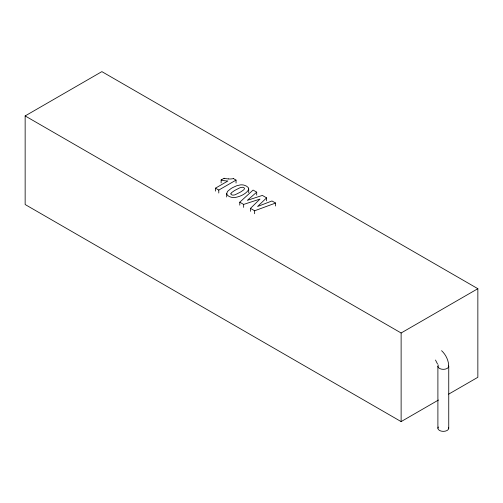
<?xml version="1.0" encoding="UTF-8"?>
<svg xmlns="http://www.w3.org/2000/svg" width="503" height="503" viewBox="0 0 503 503"><rect width="100%" height="100%" fill="white"/><g stroke="black" fill="none" stroke-linecap="round" stroke-linejoin="round"><path stroke-width="0.75" d="M248.702 188.983L248.689 189.21A7.426 4.288 0 0 1 248.482 190.002C245.489 194.271 240.107 196.585 235.096 197.497A6.96 4.018 0 0 1 233.826 197.566A6.294 3.634 0 0 1 231.242 197.239L229.55 196.623A9.526 5.495 0 0 1 228.601 196.095L227.608 195.315A6.784 3.917 0 0 1 226.74 193.774L227.431 191.461L230.915 188.631A40.033 23.113 0 0 1 232.688 187.588L236.687 185.758L240.308 184.915A6.973 4.024 0 0 1 241.572 184.846A6.294 3.634 0 0 1 244.156 185.173L246.489 186.129L248.149 187.481A6.306 3.64 0 0 1 248.689 188.763L248.702 192.674M250.481 211.323L250.481 208.368L260.013 199.062L243.647 204.425L239.78 202.193L253.097 190.065L256.706 192.152L256.706 195.107M256.706 192.152L247.331 200.351L262.371 195.422L266.584 197.855L257.58 206.494L271.972 200.967L275.587 203.049L275.587 206.004M438.465 400.03L401.124 421.596L25.15 204.526L25.15 115.929L101.876 71.627L477.85 288.697L477.85 377.294L448.651 394.151M221.125 182.929L221.125 179.98L224.112 178.257M215.479 191.115L215.479 188.16L227.884 180.998A16.259 9.387 0 0 1 221.131 179.973M215.479 188.16L218.786 190.065L236.045 180.099L236.045 183.054M25.15 115.929L401.124 332.992L477.85 288.697M250.481 208.368L254.65 210.776L275.587 203.049M233.367 178.552L236.045 180.099M441.584 350.673C445.57 354.395 448.186 359.582 448.695 365.015M435.497 360.029L437.585 364.153M448.745 366.215L448.745 428.235M437.899 366.215L437.899 428.235M401.124 332.992L401.124 421.596M266.584 197.855L266.584 200.81M254.65 210.776L254.65 213.731M243.647 204.425L243.647 207.374M239.78 202.193L239.78 205.142M226.696 193.297L226.696 196.987M218.786 190.065L218.786 193.02M228.532 178.911A14.078 8.123 0 0 1 224.087 178.288M233.392 178.584A8.809 5.087 0 0 1 228.532 178.923M448.494 365.266A5.426 3.131 0 0 1 443.049 369.347A5.426 3.131 0 0 1 438.346 364.977M448.494 427.286A5.426 3.131 0 0 1 443.049 431.367A5.426 3.131 0 0 1 438.346 426.997M230.89 193.787L230.89 193.913A2.364 1.364 0 0 0 233.021 195.139L234.681 194.9A7.281 4.206 0 0 0 235.134 194.755L240.201 192.221A64.214 37.071 0 0 0 241.22 191.612L243.735 189.832A9.708 5.602 0 0 0 244.018 189.53L244.502 188.506A2.352 1.358 0 0 0 242.377 187.273L240.723 187.512A7.281 4.206 0 0 0 240.264 187.657A8.344 4.816 0 0 0 239.83 187.814L235.184 190.197A64.151 37.04 0 0 0 234.165 190.807L231.65 192.586A9.651 5.571 0 0 0 231.367 192.888L230.89 193.787"/></g></svg>
